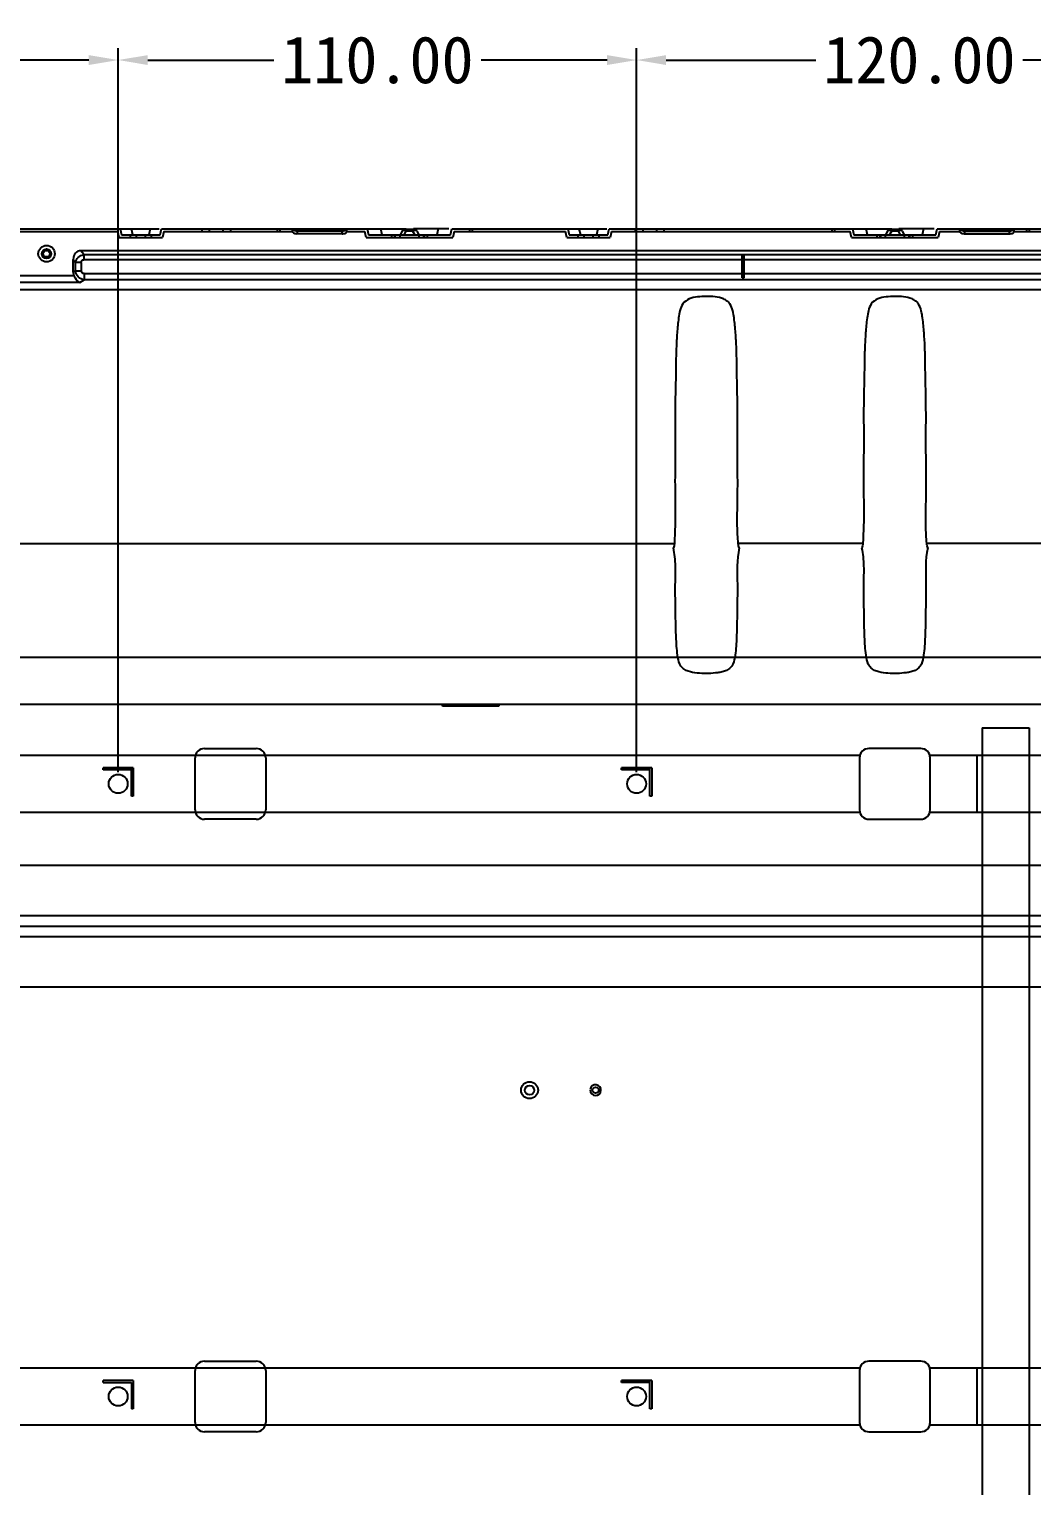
# Model space of a CAD drawing. Header units: millimetres. Extents: x 7835 to 8931, y -815 to 22.
# Drawn here: x 8199.6 to 8412.4, y -286.7 to 22.4 of the extents above; entities that cross this region are included whole.
import ezdxf

# ---------------------------------------------------------------- set-up
doc = ezdxf.new("R2010")
doc.units = ezdxf.units.MM
doc.header["$LTSCALE"] = 46.255
doc.header["$PDMODE"] = 3
doc.header["$PDSIZE"] = 0.3125
doc.layers.get('0').update_dxf_attribs({"linetype": 'CONTINUOUS'})
doc.layers.get('Defpoints').update_dxf_attribs({"linetype": 'CONTINUOUS'})
doc.styles.get("Standard").update_dxf_attribs({"font": 'simfang.ttf'})
doc.dimstyles.new('001', dxfattribs={"dimscale": 2.5, "dimtxt": 4, "dimasz": 2.5, "dimexe": 1, "dimexo": 1, "dimgap": 0.5, "dimtad": 0, "dimzin": 0, "dimdsep": 46, "dimtxsty": 'Standard', "dimcen": 0, "dimclrd": 2, "dimclre": 2, "dimclrt": 5, "dimadec": 0, "dimazin": 0, "dimtp": 0.01, "dimtm": 0.01, "dimtfac": 1, "dimtofl": 0, "dimtmove": 0, "dimatfit": 3, "dimldrblk": 'CLOSED', "dimfxl": 1, "dimtolj": 1, "dimtzin": 0, "dimarcsym": 0})

# ---------------------------------------------------------------- blocks, each defined once
blk = doc.blocks.new('001')
at = {"color": 1, "linetype": 'Continuous'}
for p, q in [((7927.68, -110.82), (8838.88, -110.82)), ((7927.68, -120.82), (8838.88, -120.82))]:
    blk.add_line(p, q, dxfattribs=at)
blk = doc.blocks.new('02')
at = {"color": 1}
for p, q in [((8139.28, -125.82), (8139.28, -539.62)), ((8139.28, -125.82), (8149.28, -125.82)), ((8149.28, -125.82), (8149.28, -539.62))]:
    blk.add_line(p, q, dxfattribs=at)
blk = doc.blocks.new('A$C61f20c2e')
at = {"color": 3, "linetype": 'Continuous'}
for p, q in [((458.5, 13.5), (0, 13.5)), ((317.5, 2), (317.5, 13)), ((319.5, 15), (330.5, 15)), ((332.5, 13), (332.5, 2)), ((458.5, 13), (458.5, 2)), ((471.5, 15), (460.5, 15)), ((932.5, 13.5), (473.5, 13.5)), ((473.5, 2), (473.5, 13)), ((483.5, 1.5), (483.5, 13.5)), ((0, 1.5), (458.5, 1.5)), ((473.5, 1.5), (932, 1.5)), ((330.5, 0), (319.5, 0)), ((460.5, 0), (471.5, 0))]:
    blk.add_line(p, q, dxfattribs=at)
for centre, start, end in [((319.5, 13), 90, 180), ((330.5, 13), 0, 90), ((460.5, 13), 90, 180), ((471.5, 13), 0, 90), ((319.5, 2), 180, 270), ((330.5, 2), 270, 0), ((460.5, 2), 180, 270), ((471.5, 2), 270, 0)]:
    blk.add_arc(centre, 2, start, end, dxfattribs=at)
blk = doc.blocks.new('*D424')
at = {"color": 2, "lineweight": -2, "transparency": 16777216}
for p, q in [((8328.48, -135.22), (8328.48, 18.37)), ((8334.73, 15.87), (8366.48, 15.87)), ((8442.23, 15.87), (8410.47, 15.87)), ((8448.48, -135.22), (8448.48, 18.37))]:
    blk.add_line(p, q, dxfattribs=at)
at = {"color": 2, "transparency": 16777216}
for points in [[(8334.73, 16.91), (8334.73, 14.82), (8328.48, 15.87)], [(8442.23, 16.91), (8442.23, 14.82), (8448.48, 15.87)]]:
    blk.add_solid(points, dxfattribs=at)
at = {"layer": 'Defpoints', "color": 0, "transparency": 16777216}
for p in [(8328.48, 15.87), (8328.48, -137.72), (8448.48, -137.72)]:
    blk.add_point(p, dxfattribs=at)
at = {"color": 5, "transparency": 16777216, "insert": (8388.48, 15.87), "char_height": 10, "attachment_point": 5}
blk.add_mtext('\\A1;120.00', dxfattribs=at)
blk = doc.blocks.new('_CLOSED')
at = {"color": 0, "linetype": 'ByBlock'}
for p, q in [((0, 0), (-1, 0.167)), ((-1, 0.167), (-1, -0.167)), ((-1, -0.167), (0, 0)), ((-1, 0), (0, 0))]:
    blk.add_line(p, q, dxfattribs=at)
blk = doc.blocks.new('*D425')
at = {"color": 2, "lineweight": -2, "transparency": 16777216}
for p, q in [((8218.48, -135.22), (8218.48, 18.37)), ((8224.73, 15.87), (8251.48, 15.87)), ((8322.23, 15.87), (8295.47, 15.87)), ((8328.48, -135.22), (8328.48, 18.37))]:
    blk.add_line(p, q, dxfattribs=at)
at = {"color": 2, "transparency": 16777216}
for points in [[(8224.73, 16.91), (8224.73, 14.82), (8218.48, 15.87)], [(8322.23, 16.91), (8322.23, 14.82), (8328.48, 15.87)]]:
    blk.add_solid(points, dxfattribs=at)
at = {"layer": 'Defpoints', "color": 0, "transparency": 16777216}
for p in [(8218.48, 15.87), (8218.48, -137.72), (8328.48, -137.72)]:
    blk.add_point(p, dxfattribs=at)
at = {"color": 5, "transparency": 16777216, "insert": (8273.48, 15.87), "char_height": 10, "attachment_point": 5}
blk.add_mtext('\\A1;110.00', dxfattribs=at)
blk = doc.blocks.new('*D426')
at = {"color": 2, "lineweight": -2, "transparency": 16777216}
for p, q in [((8124.48, -135.22), (8124.48, 18.37)), ((8130.73, 15.87), (8152.63, 15.87)), ((8212.23, 15.87), (8190.33, 15.87)), ((8218.48, -135.22), (8218.48, 18.37))]:
    blk.add_line(p, q, dxfattribs=at)
at = {"color": 2, "transparency": 16777216}
for points in [[(8130.73, 16.91), (8130.73, 14.82), (8124.48, 15.87)], [(8212.23, 16.91), (8212.23, 14.82), (8218.48, 15.87)]]:
    blk.add_solid(points, dxfattribs=at)
at = {"layer": 'Defpoints', "color": 0, "transparency": 16777216}
for p in [(8124.48, 15.87), (8124.48, -137.72), (8218.48, -137.72)]:
    blk.add_point(p, dxfattribs=at)
at = {"color": 5, "transparency": 16777216, "insert": (8171.48, 15.87), "char_height": 10, "attachment_point": 5}
blk.add_mtext('\\A1;94.00', dxfattribs=at)

msp = doc.modelspace()

# ---------------------------------------------------------------- linework, layer by layer
at = {"color": 7, "linetype": 'Continuous'}
for p, q in [((8186.275, -19.92), (8227.153, -19.92)), ((8186.753, -20.52), (8218.398, -20.52)), ((8218.698, -21.82), (8218.398, -20.52)), ((8218.875, -19.92), (8219.175, -21.22)), ((8219.175, -21.22), (8227.375, -21.22)), ((8221.075, -21.82), (8221.075, -21.22)), ((8221.611, -21.22), (8221.311, -19.92)), ((8222.275, -21.22), (8222.275, -21.82)), ((8224.275, -21.82), (8224.275, -21.22)), ((8225.239, -19.92), (8224.939, -21.22)), ((8225.475, -21.22), (8225.475, -21.82)), ((8227.375, -21.22), (8227.675, -19.92)), ((8227.675, -19.92), (8279.603, -19.92)), ((8228.153, -20.52), (8227.853, -21.82)), ((8228.153, -20.52), (8255.475, -20.52)), ((8236.275, -20.52), (8236.275, -19.92)), ((8237.775, -19.92), (8237.775, -20.52)), ((8240.775, -20.52), (8240.775, -19.92)), ((8242.275, -19.92), (8242.275, -20.52)), ((8252.275, -20.52), (8252.275, -19.92)), ((8252.775, -19.92), (8252.775, -20.52)), ((8255.475, -20.563), (8255.475, -19.92)), ((8255.476, -20.023), (8255.475, -20.015)), ((8266.967, -20.065), (8255.484, -20.065)), ((8256.475, -20.433), (8256.475, -20.985)), ((8265.975, -20.433), (8256.475, -20.433)), ((8265.975, -20.985), (8256.475, -20.985)), ((8265.975, -20.985), (8265.975, -20.433)), ((8266.975, -20.563), (8266.975, -19.92)), ((8266.975, -20.015), (8266.975, -20.023)), ((8266.975, -20.52), (8270.798, -20.52)), ((8271.098, -21.82), (8270.798, -20.52)), ((8271.275, -19.92), (8271.575, -21.22)), ((8271.575, -21.22), (8288.975, -21.22)), ((8274.499, -21.22), (8274.199, -19.92)), ((8276.533, -21.82), (8276.533, -21.22)), ((8277.112, -21.22), (8277.112, -21.82)), ((8277.277, -21.82), (8277.277, -21.22)), ((8278.243, -21.22), (8278.243, -21.82)), ((8278.737, -20.42), (8278.275, -21.22)), ((8279.141, -21.22), (8279.603, -20.42)), ((8279.43, -20.02), (8281.121, -20.02)), ((8279.603, -20.02), (8279.603, -20.42)), ((8280.948, -20.42), (8279.603, -20.42)), ((8280.948, -20.42), (8280.948, -20.02)), ((8280.948, -20.42), (8281.409, -21.22)), ((8288.648, -19.92), (8281.121, -19.92)), ((8281.814, -20.42), (8282.275, -21.22)), ((8282.308, -21.82), (8282.308, -21.22)), ((8283.274, -21.22), (8283.274, -21.82)), ((8283.439, -21.82), (8283.439, -21.22)), ((8284.018, -21.22), (8284.018, -21.82)), ((8286.352, -19.92), (8286.052, -21.22)), ((8288.975, -21.22), (8289.275, -19.92)), ((8289.275, -19.92), (8322.153, -19.92)), ((8289.753, -20.52), (8289.453, -21.82)), ((8289.753, -20.52), (8313.398, -20.52)), ((8293.075, -20.52), (8293.075, -19.92)), ((8293.575, -19.92), (8293.575, -20.52)), ((8313.698, -21.82), (8313.398, -20.52)), ((8313.875, -19.92), (8314.175, -21.22)), ((8314.175, -21.22), (8322.375, -21.22)), ((8316.075, -21.82), (8316.075, -21.22)), ((8316.611, -21.22), (8316.311, -19.92)), ((8317.275, -21.22), (8317.275, -21.82)), ((8319.275, -21.82), (8319.275, -21.22)), ((8320.239, -19.92), (8319.939, -21.22)), ((8320.475, -21.22), (8320.475, -21.82)), ((8322.375, -21.22), (8322.675, -19.92)), ((8322.675, -19.92), (8382.603, -19.92)), ((8323.153, -20.52), (8322.853, -21.82)), ((8323.153, -20.52), (8373.798, -20.52)), ((8328.275, -20.52), (8328.275, -19.92)), ((8329.775, -19.92), (8329.775, -20.52)), ((8332.775, -20.52), (8332.775, -19.92)), ((8334.275, -19.92), (8334.275, -20.52)), ((8369.975, -20.52), (8369.975, -19.92)), ((8370.475, -19.92), (8370.475, -20.52)), ((8374.098, -21.82), (8373.798, -20.52)), ((8374.275, -19.92), (8374.575, -21.22)), ((8374.575, -21.22), (8391.975, -21.22)), ((8377.499, -21.22), (8377.199, -19.92)), ((8379.533, -21.82), (8379.533, -21.22)), ((8380.112, -21.22), (8380.112, -21.82)), ((8380.277, -21.82), (8380.277, -21.22)), ((8381.243, -21.22), (8381.243, -21.82)), ((8381.737, -20.42), (8381.275, -21.22)), ((8382.141, -21.22), (8382.603, -20.42)), ((8382.43, -20.02), (8384.121, -20.02)), ((8382.603, -20.02), (8382.603, -20.42)), ((8383.948, -20.42), (8382.603, -20.42)), ((8383.948, -20.42), (8383.948, -20.02)), ((8383.948, -20.42), (8384.409, -21.22)), ((8391.648, -19.92), (8384.121, -19.92)), ((8384.814, -20.42), (8385.275, -21.22)), ((8385.308, -21.82), (8385.308, -21.22)), ((8386.274, -21.22), (8386.274, -21.82)), ((8386.439, -21.82), (8386.439, -21.22)), ((8387.018, -21.22), (8387.018, -21.82)), ((8389.352, -19.92), (8389.052, -21.22)), ((8391.975, -21.22), (8392.275, -19.92)), ((8392.275, -19.92), (8452.153, -19.92)), ((8392.753, -20.52), (8392.453, -21.82)), ((8392.753, -20.52), (8397.075, -20.52)), ((8397.075, -20.563), (8397.075, -19.92)), ((8397.076, -20.023), (8397.075, -20.015)), ((8408.567, -20.065), (8397.084, -20.065)), ((8398.075, -20.433), (8398.075, -20.985)), ((8398.075, -20.433), (8407.575, -20.433)), ((8398.075, -20.985), (8407.575, -20.985)), ((8407.575, -20.985), (8407.575, -20.433)), ((8408.575, -20.563), (8408.575, -19.92)), ((8408.575, -20.015), (8408.575, -20.023)), ((8408.575, -20.52), (8443.398, -20.52)), ((8411.275, -20.52), (8411.275, -19.92)), ((8411.775, -19.92), (8411.775, -20.52)), ((8211.152, -25.42), (8210.575, -24.581)), ((8540.976, -24.581), (8210.575, -24.581)), ((8218.698, -21.82), (8227.853, -21.82)), ((8271.098, -21.82), (8289.453, -21.82)), ((8313.698, -21.82), (8322.853, -21.82)), ((8374.098, -21.82), (8392.453, -21.82)), ((8208.929, -29.133), (8208.929, -26.442)), ((8208.929, -26.442), (8209.391, -27.113)), ((8209.391, -28.842), (8209.391, -27.113)), ((8210.603, -27.113), (8209.391, -27.113)), ((8210.603, -27.113), (8210.603, -28.842)), ((8211.152, -25.42), (8211.152, -26.493)), ((8211.152, -25.42), (8540.399, -25.42)), ((8350.875, -26.493), (8211.152, -26.493)), ((8350.875, -30.326), (8350.875, -25.627)), ((8351.275, -25.627), (8350.875, -25.627)), ((8351.275, -30.326), (8351.275, -25.627)), ((8415.275, -26.493), (8351.275, -26.493)), ((8197.475, -29.866), (8209.076, -29.866)), ((8209.391, -28.842), (8208.929, -29.133)), ((8209.391, -28.842), (8210.603, -28.842)), ((8210.331, -31.369), (8211.273, -30.775)), ((8211.273, -29.46), (8211.273, -30.775)), ((8211.273, -29.46), (8350.875, -29.46)), ((8540.277, -30.775), (8211.273, -30.775)), ((8350.875, -30.326), (8351.275, -30.326)), ((8351.275, -29.46), (8415.275, -29.46)), ((7902.359, -32.829), (8864.192, -32.829)), ((8210.331, -31.369), (8196.219, -31.369)), ((7848.019, -86.704), (8336.504, -86.704)), ((8376.504, -86.705), (8350.047, -86.705)), ((8416.504, -86.705), (8390.047, -86.705)), ((8287.275, -121.22), (8287.275, -120.82)), ((8287.275, -120.82), (8299.275, -120.82)), ((8299.275, -121.22), (8287.275, -121.22)), ((8299.275, -120.82), (8299.275, -121.22)), ((8215.275, -134.72), (8215.275, -134.32)), ((8221.675, -134.32), (8215.275, -134.32)), ((8221.275, -134.72), (8215.275, -134.72)), ((8221.275, -140.32), (8221.275, -134.32)), ((8221.675, -134.32), (8221.675, -140.32)), ((8325.275, -134.72), (8325.275, -134.32)), ((8331.675, -134.32), (8325.275, -134.32)), ((8331.275, -134.72), (8325.275, -134.72)), ((8331.275, -140.32), (8331.275, -134.32)), ((8331.675, -134.32), (8331.675, -140.32)), ((8221.675, -140.32), (8221.275, -140.32)), ((8331.675, -140.32), (8331.275, -140.32)), ((8003.275, -154.996), (8763.275, -154.996)), ((8763.275, -165.708), (8003.275, -165.708)), ((8003.275, -167.941), (8763.275, -167.94)), ((8003.275, -170.12), (8763.275, -170.12)), ((8763.275, -180.844), (8003.275, -180.844)), ((8215.275, -264.72), (8215.275, -264.32)), ((8221.675, -264.32), (8215.275, -264.32)), ((8215.275, -264.72), (8221.275, -264.72)), ((8221.275, -264.72), (8221.275, -270.32)), ((8221.675, -264.32), (8221.675, -270.32)), ((8325.275, -264.72), (8325.275, -264.32)), ((8331.675, -264.32), (8325.275, -264.32)), ((8331.275, -264.72), (8325.275, -264.72)), ((8331.275, -270.32), (8331.275, -264.32)), ((8331.675, -264.32), (8331.675, -270.32)), ((8221.675, -270.32), (8221.275, -270.32)), ((8331.675, -270.32), (8331.275, -270.32))]:
    msp.add_line(p, q, dxfattribs=at)
for points in [[(8255.484, -20.065), (8255.479, -20.047), (8255.476, -20.031), (8255.476, -20.023)], [(8266.975, -20.023), (8266.975, -20.031), (8266.972, -20.047), (8266.967, -20.065)], [(8397.084, -20.065), (8397.079, -20.047), (8397.076, -20.031), (8397.076, -20.023)], [(8408.575, -20.023), (8408.575, -20.031), (8408.572, -20.047), (8408.567, -20.065)]]:
    msp.add_lwpolyline(points, dxfattribs=at)
for centre, radius in [((8203.275, -25.22), 1.75), ((8203.275, -25.22), 1), ((8203.275, -25.22), 0.7), ((8305.775, -202.72), 1.8), ((8305.775, -202.72), 1), ((8319.775, -202.72), 0.65)]:
    msp.add_circle(centre, radius, dxfattribs=at)
at = {"color": 7, "true_color": 0xffffff}
for centre in [(8218.475, -137.72), (8328.475, -137.72), (8218.475, -267.72), (8328.475, -267.72)]:
    msp.add_circle(centre, 2, dxfattribs=at)
at = {"color": 7, "linetype": 'Continuous'}
for centre, radius, start, end in [((8279.43, -20.82), 0.8, 90, 150), ((8281.121, -20.82), 0.8, 30, 90), ((8382.43, -20.82), 0.8, 90, 150), ((8384.121, -20.82), 0.8, 30, 90), ((8319.775, -202.72), 1.15, 180, 171.52174)]:
    msp.add_arc(centre, radius, start, end, dxfattribs=at)
for centre, major_axis, ratio, start_param, end_param in [((8211.354, -27.323), (-1.699, 2.469), 0.7005829, -0.4491787, 0.7944166), ((8211.354, -28.751), (2.151, 1.356), 0.8259647, 2.6615221, 3.0117449)]:
    msp.add_ellipse(centre, major_axis=major_axis, ratio=ratio, start_param=start_param, end_param=end_param, dxfattribs=at)
for points, knots in [([(8255.448, -20.52), (8255.448, -20.561), (8255.526, -20.793), (8255.789, -20.883), (8255.974, -20.928)], [0, 0, 0, 0, 0.1796935, 1, 1, 1, 1]), ([(8256.475, -20.433), (8256.396, -20.433), (8256.117, -20.417), (8255.83, -20.357), (8255.657, -20.253)], [0, 0, 0, 0, 0.2813085, 1, 1, 1, 1]), ([(8265.975, -20.985), (8266.061, -20.985), (8266.358, -20.968), (8266.667, -20.898), (8266.84, -20.775)], [0, 0, 0, 0, 0.287821, 1, 1, 1, 1]), ([(8266.967, -20.065), (8266.956, -20.1), (8266.838, -20.275), (8266.622, -20.342), (8266.46, -20.38)], [0, 0, 0, 0, 0.1815915, 1, 1, 1, 1]), ([(8279.603, -20.42), (8279.536, -20.398), (8279.309, -20.335), (8279.063, -20.293), (8278.899, -20.326)], [0, 0, 0, 0, 0.2959556, 1, 1, 1, 1]), ([(8281.339, -20.326), (8281.317, -20.329), (8281.274, -20.336), (8281.231, -20.345), (8281.208, -20.349)], [0, 0, 0, 0, 0.4899725, 1, 1, 1, 1]), ([(8281.814, -20.42), (8281.8, -20.396), (8281.664, -20.286), (8281.476, -20.308), (8281.339, -20.326)], [0, 0, 0, 0, 0.1680295, 1, 1, 1, 1]), ([(8382.603, -20.42), (8382.536, -20.398), (8382.309, -20.335), (8382.063, -20.293), (8381.899, -20.326)], [0, 0, 0, 0, 0.2959556, 1, 1, 1, 1]), ([(8384.339, -20.326), (8384.317, -20.329), (8384.274, -20.336), (8384.231, -20.345), (8384.208, -20.349)], [0, 0, 0, 0, 0.4899725, 1, 1, 1, 1]), ([(8384.814, -20.42), (8384.8, -20.396), (8384.664, -20.286), (8384.476, -20.308), (8384.339, -20.326)], [0, 0, 0, 0, 0.1680295, 1, 1, 1, 1]), ([(8397.048, -20.52), (8397.048, -20.561), (8397.126, -20.793), (8397.389, -20.883), (8397.574, -20.928)], [0, 0, 0, 0, 0.1796935, 1, 1, 1, 1]), ([(8398.075, -20.433), (8397.996, -20.433), (8397.717, -20.417), (8397.43, -20.357), (8397.257, -20.253)], [0, 0, 0, 0, 0.2813085, 1, 1, 1, 1]), ([(8407.575, -20.985), (8407.661, -20.985), (8407.958, -20.968), (8408.267, -20.898), (8408.44, -20.775)], [0, 0, 0, 0, 0.287821, 1, 1, 1, 1]), ([(8408.567, -20.065), (8408.556, -20.1), (8408.438, -20.275), (8408.222, -20.342), (8408.06, -20.38)], [0, 0, 0, 0, 0.1815915, 1, 1, 1, 1]), ([(8209.391, -27.113), (8209.471, -26.7), (8209.922, -25.909), (8210.728, -25.495), (8211.152, -25.42)], [0, 0, 0, 0, 0.4943597, 1, 1, 1, 1]), ([(8210.603, -27.113), (8210.603, -26.961), (8210.68, -26.634), (8211.002, -26.493), (8211.152, -26.493)], [0, 0, 0, 0, 0.5034333, 1, 1, 1, 1]), ([(8209.076, -29.866), (8209.152, -30.041), (8209.447, -30.625), (8209.904, -31.177), (8210.331, -31.369)], [0, 0, 0, 0, 0.2900634, 1, 1, 1, 1]), ([(8211.273, -30.775), (8210.804, -30.722), (8209.874, -30.261), (8209.44, -29.321), (8209.391, -28.842)], [0, 0, 0, 0, 0.4953247, 1, 1, 1, 1]), ([(8211.273, -29.46), (8211.107, -29.46), (8210.755, -29.356), (8210.603, -29.007), (8210.603, -28.842)], [0, 0, 0, 0, 0.501892, 1, 1, 1, 1]), ([(8350.047, -86.705), (8349.944, -85.465), (8349.808, -82.979), (8349.859, -79.252), (8349.935, -75.535), (8349.916, -70.617), (8349.853, -64.55), (8349.915, -58.546), (8349.828, -53.836), (8349.739, -50.387), (8349.726, -47.005), (8349.625, -44.231), (8349.482, -42.053), (8349.351, -40.451), (8349.174, -38.868), (8348.919, -37.314), (8348.476, -36.022), (8347.702, -35.214), (8346.645, -34.656), (8345.134, -34.326), (8343.279, -34.278), (8341.426, -34.349), (8339.641, -34.684), (8338.164, -35.729), (8337.634, -37.315), (8337.38, -38.865), (8337.201, -40.449), (8337.07, -42.051), (8336.928, -44.229), (8336.825, -47.002), (8336.809, -50.385), (8336.729, -53.834), (8336.627, -58.544), (8336.703, -64.548), (8336.625, -70.615), (8336.622, -75.533), (8336.731, -80.493), (8336.628, -84.221), (8336.504, -86.705)], [0, 0, 0, 0, 0.0330739, 0.0661129, 0.0990786, 0.1319053, 0.1968488, 0.2603888, 0.291504, 0.3220934, 0.3520869, 0.3814324, 0.3958536, 0.4101042, 0.4241888, 0.4381345, 0.4521286, 0.4595071, 0.4673163, 0.4835554, 0.5000703, 0.5165913, 0.5328385, 0.5478996, 0.5618754, 0.5758208, 0.5899056, 0.604156, 0.6185769, 0.6479221, 0.6779153, 0.7085043, 0.7396192, 0.803159, 0.868102, 0.9009283, 0.9338942, 1, 1, 1, 1]), ([(8390.047, -86.705), (8389.944, -85.465), (8389.808, -82.979), (8389.859, -79.252), (8389.935, -75.535), (8389.916, -70.617), (8389.853, -64.55), (8389.915, -58.546), (8389.828, -53.836), (8389.739, -50.387), (8389.726, -47.005), (8389.625, -44.231), (8389.482, -42.053), (8389.351, -40.451), (8389.174, -38.868), (8388.919, -37.314), (8388.476, -36.022), (8387.702, -35.214), (8386.645, -34.656), (8385.134, -34.326), (8383.279, -34.278), (8381.426, -34.349), (8379.641, -34.684), (8378.164, -35.729), (8377.634, -37.315), (8377.38, -38.865), (8377.201, -40.449), (8377.07, -42.051), (8376.928, -44.229), (8376.825, -47.002), (8376.809, -50.385), (8376.729, -53.834), (8376.627, -58.544), (8376.703, -64.548), (8376.625, -70.615), (8376.622, -75.533), (8376.731, -80.493), (8376.628, -84.221), (8376.504, -86.705)], [0, 0, 0, 0, 0.0330739, 0.0661129, 0.0990786, 0.1319053, 0.1968488, 0.2603888, 0.291504, 0.3220934, 0.3520869, 0.3814324, 0.3958536, 0.4101042, 0.4241888, 0.4381345, 0.4521286, 0.4595071, 0.4673163, 0.4835554, 0.5000703, 0.5165913, 0.5328385, 0.5478996, 0.5618754, 0.5758208, 0.5899056, 0.604156, 0.6185769, 0.6479221, 0.6779153, 0.7085043, 0.7396192, 0.803159, 0.868102, 0.9009283, 0.9338942, 1, 1, 1, 1]), ([(8350.275, -87.647), (8349.681, -90.161), (8349.899, -94.111), (8349.84, -99.269), (8349.79, -102.509), (8349.744, -105.099), (8349.673, -107.039), (8349.562, -108.983), (8349.354, -110.893), (8348.958, -112.525), (8348.023, -113.464), (8347.129, -113.876), (8346.176, -114.074), (8344.894, -114.25), (8343.273, -114.337), (8341.335, -114.227), (8339.724, -113.994), (8338.52, -113.473), (8337.597, -112.518), (8337.2, -110.892), (8336.992, -108.98), (8336.879, -107.036), (8336.808, -105.096), (8336.761, -102.506), (8336.715, -99.27), (8336.658, -95.383), (8336.81, -91.506), (8336.577, -88.904), (8336.275, -87.647)], [0, 0, 0, 0, 0.1248364, 0.1873987, 0.2499631, 0.2812452, 0.3125272, 0.3438083, 0.3750839, 0.4061649, 0.4217506, 0.4373668, 0.4530086, 0.4686466, 0.4999195, 0.5311929, 0.5624215, 0.5780378, 0.5936251, 0.6247163, 0.6559896, 0.6872709, 0.7185528, 0.7498348, 0.8123991, 0.874961, 0.9375284, 1, 1, 1, 1]), ([(8390.275, -87.647), (8389.681, -90.161), (8389.899, -94.111), (8389.84, -99.269), (8389.79, -102.509), (8389.744, -105.099), (8389.673, -107.039), (8389.562, -108.983), (8389.354, -110.893), (8388.958, -112.525), (8388.023, -113.464), (8387.129, -113.876), (8386.176, -114.074), (8384.894, -114.25), (8383.273, -114.337), (8381.335, -114.227), (8379.724, -113.994), (8378.52, -113.473), (8377.597, -112.518), (8377.2, -110.892), (8376.992, -108.98), (8376.879, -107.036), (8376.808, -105.096), (8376.761, -102.506), (8376.715, -99.27), (8376.658, -95.383), (8376.81, -91.506), (8376.577, -88.904), (8376.275, -87.647)], [0, 0, 0, 0, 0.1248364, 0.1873987, 0.2499631, 0.2812452, 0.3125272, 0.3438083, 0.3750839, 0.4061649, 0.4217506, 0.4373668, 0.4530086, 0.4686466, 0.4999195, 0.5311929, 0.5624215, 0.5780378, 0.5936251, 0.6247163, 0.6559896, 0.6872709, 0.7185528, 0.7498348, 0.8123991, 0.874961, 0.9375284, 1, 1, 1, 1])]:
    msp.add_open_spline(points, degree=3, knots=knots, dxfattribs=at)
for points in [[(8255.657, -20.253), (8255.584, -20.209), (8255.509, -20.146), (8255.484, -20.065)], [(8255.974, -20.928), (8256.137, -20.968), (8256.307, -20.985), (8256.475, -20.985)], [(8266.46, -20.38), (8266.302, -20.417), (8266.138, -20.433), (8265.975, -20.433)], [(8266.84, -20.775), (8266.922, -20.716), (8267.003, -20.621), (8267.003, -20.52)], [(8278.899, -20.326), (8278.838, -20.339), (8278.768, -20.366), (8278.737, -20.42)], [(8281.208, -20.349), (8281.12, -20.368), (8281.033, -20.392), (8280.948, -20.42)], [(8381.899, -20.326), (8381.838, -20.339), (8381.768, -20.366), (8381.737, -20.42)], [(8384.208, -20.349), (8384.12, -20.368), (8384.033, -20.392), (8383.948, -20.42)], [(8397.257, -20.253), (8397.184, -20.209), (8397.109, -20.146), (8397.084, -20.065)], [(8397.574, -20.928), (8397.737, -20.968), (8397.907, -20.985), (8398.075, -20.985)], [(8408.06, -20.38), (8407.902, -20.417), (8407.738, -20.433), (8407.575, -20.433)], [(8408.44, -20.775), (8408.522, -20.716), (8408.603, -20.621), (8408.603, -20.52)], [(8336.504, -86.704), (8336.44, -87.021), (8336.413, -87.354), (8336.275, -87.647)], [(8350.275, -87.647), (8350.135, -87.356), (8350.113, -87.021), (8350.047, -86.705)], [(8376.504, -86.705), (8376.44, -87.021), (8376.413, -87.354), (8376.275, -87.647)], [(8390.275, -87.647), (8390.135, -87.356), (8390.113, -87.021), (8390.047, -86.705)]]:
    msp.add_open_spline(points, degree=3, dxfattribs=at)

# ---------------------------------------------------------------- block references
at = {"color": 2}
for name, p in [('001', (0, 0)), ('02', (262.5, 0)), ('A$C61f20c2e', (7917.275, -145.22)), ('A$C61f20c2e', (7917.275, -275.22))]:
    msp.add_blockref(name, p, dxfattribs=at)

# ---------------------------------------------------------------- dimensions: what is measured, and where the dimension line sits
for base, p1, p2, picture, middle in [((8124.475, 15.866), (8218.475, -137.72), (8124.475, -137.72), '*D426', (8171.475, 15.866)), ((8218.475, 15.866), (8328.475, -137.72), (8218.475, -137.72), '*D425', (8273.475, 15.866)), ((8328.475, 15.866), (8448.475, -137.72), (8328.475, -137.72), '*D424', (8388.475, 15.866))]:
    dim = msp.add_linear_dim(base=base, p1=p1, p2=p2, dimstyle='001', override={"dimtmove": 1}, dxfattribs=at)
    dim.commit()
    dim.dimension.update_dxf_attribs({"geometry": picture, "text_midpoint": middle})

doc.saveas('drawing.dxf')
